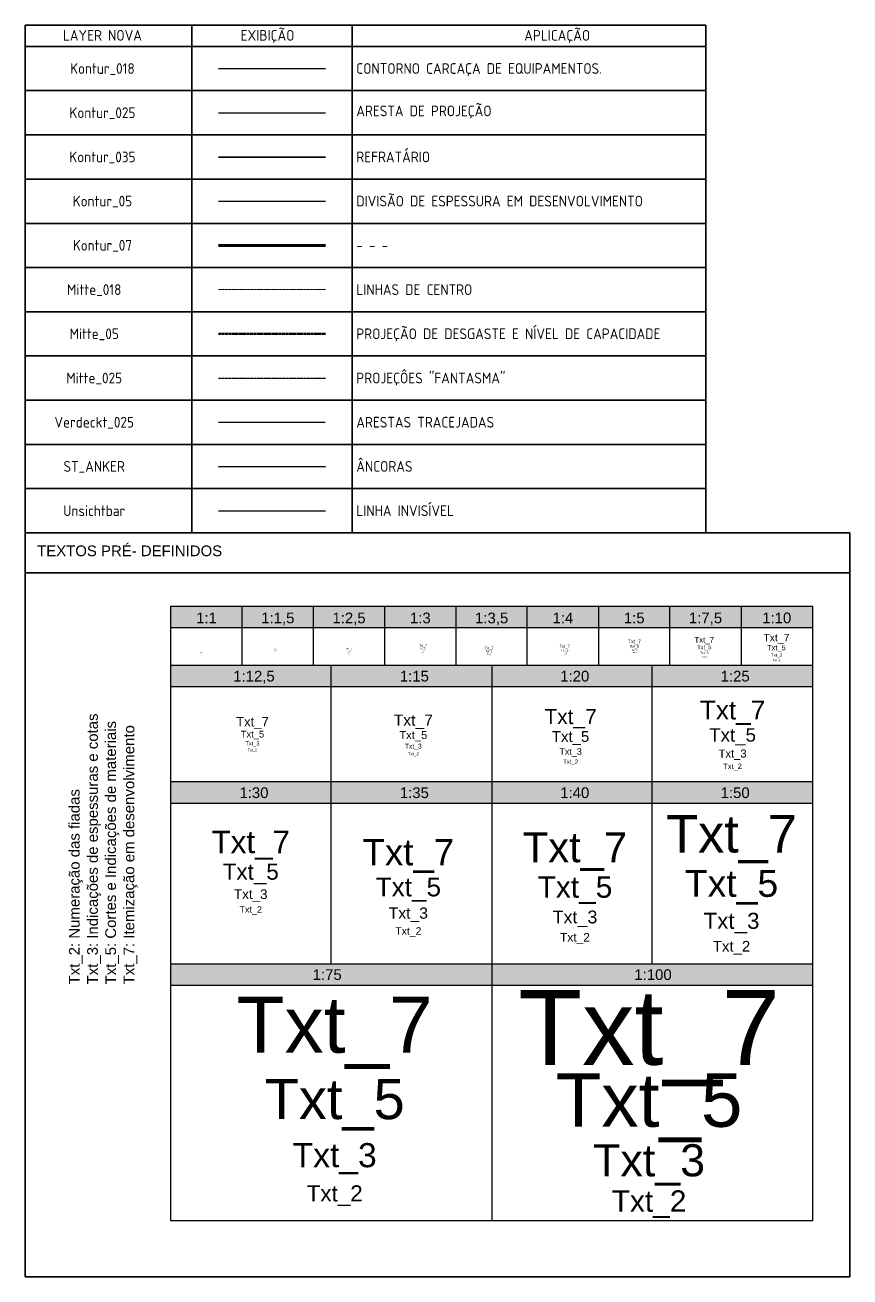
# Model space of a CAD drawing. Header units: millimetres. Extents: x 0 to 66028, y -12917 to 11698.
# Drawn here: x 0 to 7715, y 0 to 11698 of the extents above; entities that cross this region are included whole.
import ezdxf
from ezdxf.enums import TextEntityAlignment as Align

# ---------------------------------------------------------------- set-up
doc = ezdxf.new("R2010")
doc.units = ezdxf.units.MM
doc.linetypes.add('AM_DIN_F_W050', pattern=[6.25, 4.75, -1.5])
doc.linetypes.add('AM_DIN_G_W050', pattern=[13.75, 9.75, -1.5, 1, -1.5])
for name, color, linetype, lineweight in [('Kontur_018', 4, 'Continuous', 25), ('Kontur_025', 3, 'Continuous', 25), ('Kontur_035', 2, 'Continuous', 35), ('Kontur_05', 1, 'Continuous', 25), ('Kontur_07', 7, 'Continuous', 70), ('Mitte_018', 4, 'AM_DIN_G_W050', 18), ('Mitte_025', 3, 'AM_DIN_G_W050', 25), ('Mitte_05', 1, 'AM_DIN_G_W050', 50), ('Schraffur', 3, 'Continuous', 25), ('Verdeckt_025', 3, 'AM_DIN_F_W050', 25)]:
    doc.layers.add(name, color=color, linetype=linetype, lineweight=lineweight)
for name, color, linetype in [('ST ANKER', 3, 'Continuous'), ('Text_2', 3, 'Continuous'), ('Text_3', 2, 'Continuous'), ('Text_5', 1, 'Continuous'), ('Text_7', 7, 'Continuous')]:
    doc.layers.add(name, color=color, linetype=linetype)
doc.layers.add('Unsichtbar', color=5, linetype='Continuous', plot=False)
doc.styles.add('ISOCP', font='isocp.shx', dxfattribs={"height": 7})
doc.styles.get("Standard").update_dxf_attribs({"font": 'arial.ttf'})

msp = doc.modelspace()

# ---------------------------------------------------------------- hatches: boundary and pattern name
at = {"layer": 'Schraffur'}
h = msp.add_hatch(color=256, dxfattribs=at)
h.dxf.hatch_style = 1
h.paths.add_polyline_path([(1364, 6268), (7364, 6268), (7364, 6068), (1364, 6068)])
h = msp.add_hatch(color=256, dxfattribs=at)
h.dxf.hatch_style = 1
h.paths.add_polyline_path([(1364, 5716), (7364, 5716), (7364, 5516), (1364, 5516)])
h = msp.add_hatch(color=256, dxfattribs=at)
h.dxf.hatch_style = 1
h.paths.add_polyline_path([(1364, 4626), (7364, 4626), (7364, 4426), (1364, 4426)])
h = msp.add_hatch(color=256, dxfattribs=at)
h.dxf.hatch_style = 1
h.paths.add_polyline_path([(1364, 2926), (7364, 2926), (7364, 2726), (1364, 2726)])

# ---------------------------------------------------------------- linework, layer by layer
at = {"layer": 'Kontur_018'}
msp.add_line((1809, 11292), (2809, 11292), dxfattribs=at)
at = {"layer": 'Kontur_025'}
for p, q in [((1809, 10878), (2809, 10878)), ((1364, 6268), (7364, 6268)), ((1364, 526), (1364, 6268)), ((2030, 5716), (2030, 6268)), ((2697, 5716), (2697, 6268)), ((3364, 5716), (3364, 6268)), ((4030, 6268), (4030, 5716)), ((4697, 5716), (4697, 6268)), ((5364, 6268), (5364, 5716)), ((6030, 5716), (6030, 6268)), ((6697, 6268), (6697, 5716)), ((7364, 6268), (7364, 526)), ((1364, 6068), (7364, 6068)), ((1364, 5716), (7364, 5716)), ((2864, 2926), (2864, 5716)), ((4364, 5716), (4364, 526)), ((5864, 2926), (5864, 5716)), ((1364, 5516), (7364, 5516)), ((7364, 4626), (1364, 4626)), ((1364, 4426), (7364, 4426)), ((1364, 2926), (7364, 2926)), ((1364, 2726), (7364, 2726)), ((7364, 526), (1364, 526))]:
    msp.add_line(p, q, dxfattribs=at)
at = {"layer": 'Kontur_035'}
for p, q in [((0, 0), (0, 11698)), ((6366, 11698), (0, 11698)), ((1559, 11698), (1559, 6953)), ((3059, 11698), (3059, 6953)), ((6366, 11698), (6366, 6953)), ((0, 11498), (6366, 11498)), ((6366, 11085), (0, 11085)), ((0, 10672), (6366, 10672)), ((1809, 10465), (2809, 10465)), ((0, 10259), (6366, 10259)), ((6366, 9845), (0, 9845)), ((0, 9432), (6366, 9432)), ((0, 9019), (6366, 9019)), ((0, 8606), (6366, 8606)), ((0, 8193), (6366, 8193)), ((0, 7779), (6366, 7779)), ((0, 7366), (6366, 7366)), ((7715, 6953), (0, 6953)), ((7715, 6953), (7715, 0)), ((0, 6580), (7715, 6580)), ((7715, 0), (0, 0))]:
    msp.add_line(p, q, dxfattribs=at)
at = {"layer": 'Kontur_05'}
msp.add_line((1809, 10052), (2809, 10052), dxfattribs=at)
at = {"layer": 'Kontur_07'}
msp.add_line((1809, 9639), (2809, 9639), dxfattribs=at)
at = {"layer": 'Mitte_018'}
msp.add_line((1809, 9226), (2809, 9226), dxfattribs=at)
at = {"layer": 'Mitte_025'}
msp.add_line((1809, 8399), (2809, 8399), dxfattribs=at)
at = {"layer": 'Mitte_05'}
msp.add_line((1809, 8812), (2809, 8812), dxfattribs=at)
at = {"layer": 'ST ANKER'}
msp.add_line((1809, 7573), (2809, 7573), dxfattribs=at)
at = {"layer": 'Unsichtbar'}
msp.add_line((1809, 7160), (2809, 7160), dxfattribs=at)
at = {"layer": 'Verdeckt_025'}
msp.add_line((1809, 7986), (2809, 7986), dxfattribs=at)

# ---------------------------------------------------------------- texts
at = {"layer": 'Text_2'}
for height, p in [(2, (1648, 5825)), (3, (2343, 5837)), (5, (3027, 5820)), (6, (3722, 5838)), (7, (4339, 5805)), (8, (5047, 5809)), (10, (5700, 5834)), (15, (6352, 5796)), (20, (7027, 5764)), (25, (2127, 4925)), (30, (3631, 4888)), (40, (5102, 4815)), (50, (6617, 4772)), (60, (2111, 3434)), (70, (3585, 3233)), (80, (5143, 3174)), (100, (6607, 3090)), (150, (2896, 781)), (200, (5836, 709))]:
    msp.add_text('Txt_2', height=height, dxfattribs=at).set_placement(p, align=Align.MIDDLE_CENTER)
at = {"layer": 'Text_3'}
for height, p in [(9, (3722, 5852)), (15, (5700, 5857)), (3, (1648, 5830)), (4.5, (2343, 5844)), (7.5, (3027, 5832)), (10.5, (4339, 5821)), (12, (5047, 5828)), (22.5, (6352, 5832)), (30, (7027, 5811)), (37.5, (2127, 4985)), (45, (3631, 4960)), (60, (5102, 4910)), (75, (6617, 4891)), (90, (2111, 3577)), (105, (3585, 3400)), (120, (5143, 3364)), (150, (6607, 3328)), (225, (2896, 1138)), (300, (5836, 1090))]:
    msp.add_text('Txt_3', height=height, dxfattribs=at).set_placement(p, align=Align.MIDDLE_CENTER)
at = {"layer": 'Text_5', "style": 'ISOCP'}
for s, p in [('LAYER NOVA', (724, 11602)), ('EXIBIÇÃO', (2268, 11602)), ('APLICAÇÃO', (4977, 11602)), ('Kontur_018', (724, 11292)), ('Kontur_025', (724, 10879)), ('Kontur_035', (724, 10466)), ('Kontur_05', (724, 10053)), ('Kontur_07', (724, 9640)), ('Mitte_018', (647, 9226)), ('Mitte_05', (647, 8813)), ('Mitte_025', (647, 8400)), ('Verdeckt_025', (647, 7987)), ('ST_ANKER', (647, 7574)), ('Unsichtbar', (647, 7160))]:
    msp.add_text(s, height=100, dxfattribs=at).set_placement(p, align=Align.MIDDLE_CENTER)
for s, p in [('CONTORNO CARCAÇA DE EQUIPAMENTOS.', (3098, 11292)), ('ARESTA DE PROJEÇÃO', (3098, 10896)), ('REFRATÁRIO', (3098, 10466)), ('DIVISÃO DE ESPESSURA EM DESENVOLVIMENTO', (3098, 10053)), ('- - - ', (3098, 9640)), ('LINHAS DE CENTRO', (3098, 9226)), ('PROJEÇÃO DE DESGASTE E NÍVEL DE CAPACIDADE', (3098, 8813)), ('PROJEÇÔES "FANTASMA"', (3098, 8400)), ('ARESTAS TRACEJADAS', (3098, 7987)), ('ÂNCORAS', (3098, 7574)), ('LINHA INVISÍVEL', (3098, 7160))]:
    msp.add_text(s, height=100, dxfattribs=at).set_placement(p, align=Align.MIDDLE_LEFT)
at = {"layer": 'Text_5'}
msp.add_text('TEXTOS PRÉ- DEFINIDOS', height=100, dxfattribs=at).set_placement((113, 6735))
for s, height, p in [('1:1', 100, (1697, 6158)), ('1:1,5', 100, (2364, 6158)), ('1:2,5', 100, (3030, 6158)), ('1:3', 100, (3697, 6158)), ('1:3,5', 100, (4364, 6158)), ('1:4', 100, (5030, 6158)), ('1:5', 100, (5697, 6158)), ('1:7,5', 100, (6364, 6158)), ('1:10', 100, (7030, 6158)), ('Txt_5', 7.5, (2343, 5855)), ('Txt_5', 12.5, (3027, 5849)), ('Txt_5', 15, (3722, 5873)), ('Txt_5', 17.5, (4339, 5846)), ('Txt_5', 20, (5047, 5856)), ('Txt_5', 25, (5700, 5892)), ('Txt_5', 37.5, (6352, 5884)), ('Txt_5', 50, (7027, 5881)), ('Txt_5', 5, (1648, 5837)), ('1:12,5', 100, (2141, 5614)), ('1:15', 100, (3641, 5614)), ('1:20', 100, (5141, 5614)), ('1:25', 100, (6641, 5614)), ('Txt_5', 62.5, (2127, 5072)), ('Txt_5', 75, (3631, 5064)), ('Txt_5', 100, (5102, 5050)), ('Txt_5', 125, (6617, 5065)), ('1:30', 100, (2141, 4525)), ('1:35', 100, (3641, 4525)), ('1:40', 100, (5141, 4525)), ('1:50', 100, (6641, 4525)), ('Txt_5', 150, (2111, 3787)), ('Txt_5', 200, (5143, 3644)), ('Txt_5', 250, (6607, 3677)), ('Txt_5', 175, (3585, 3644)), ('1:75', 100, (2826, 2825)), ('1:100', 100, (5873, 2825)), ('Txt_5', 500, (5836, 1653)), ('Txt_5', 375, (2896, 1662))]:
    msp.add_text(s, height=height, dxfattribs=at).set_placement(p, align=Align.MIDDLE_CENTER)
for s, p in [('Txt_3: Indicações de espessuras e cotas', (631, 2734)), ('Txt_5: Cortes e Indicações de materiais', (801, 2734)), ('Txt_7: Itemização em desenvolvimento', (972, 2734)), ('Txt_2: Numeração das fiadas', (461, 2734))]:
    msp.add_text(s, height=100, rotation=90, dxfattribs=at).set_placement(p, align=Align.MIDDLE_LEFT)
at = {"layer": 'Text_7'}
for height, p in [(52.5, (6352, 5954)), (70, (7027, 5974)), (7, (1648, 5847)), (10.5, (2343, 5869)), (17.5, (3027, 5872)), (21, (3722, 5901)), (24.5, (4339, 5878)), (28, (5047, 5893)), (35, (5700, 5939)), (175, (6617, 5297)), (140, (5102, 5236)), (87.5, (2127, 5188)), (105, (3631, 5203)), (350, (6607, 4141)), (210, (2111, 4065)), (280, (5143, 4015)), (245, (3585, 3969)), (525, (2896, 2357)), (700, (5836, 2332))]:
    msp.add_text('Txt_7', height=height, dxfattribs=at).set_placement(p, align=Align.MIDDLE_CENTER)

doc.saveas('drawing.dxf')
